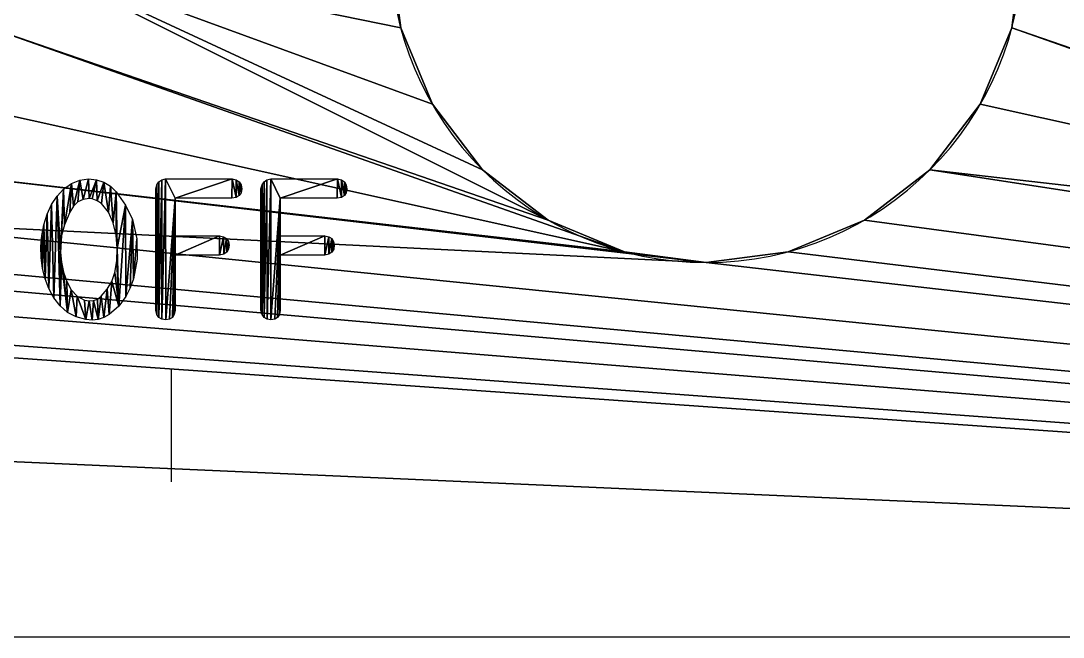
# Model space of a CAD drawing. Extents: x 61 to 207, y 170 to 265.
# Drawn here: x 114.45 to 135.87, y 169.72 to 182.38 of the extents above; entities that cross this region are included whole.
import ezdxf

# ---------------------------------------------------------------- set-up
doc = ezdxf.new("R2010")
doc.units = 0
doc.layers.get('0').update_dxf_attribs({"color": 13, "linetype": 'CONTINUOUS'})

# ---------------------------------------------------------------- blocks, each defined once
blk = doc.blocks.new('OFF')
for p, q in [((0.468, 2.711, 0.015), (0.628, 2.824, 0.015)), ((0.628, 2.824, 0.015), (0.799, 2.896, 0.015)), ((0.799, 2.896, 0.015), (0.977, 2.92, 0.015)), ((0.977, 2.92, 0.015), (1.143, 2.903, 0.015)), ((1.143, 2.903, 0.015), (1.293, 2.854, 0.015)), ((1.293, 2.854, 0.015), (1.428, 2.772, 0.015)), ((2.359, 2.719, 0.015), (2.381, 2.802, 0.015)), ((2.381, 2.802, 0.015), (2.422, 2.863, 0.015)), ((2.422, 2.863, 0.015), (2.482, 2.902, 0.015)), ((2.482, 2.902, 0.015), (2.56, 2.92, 0.015)), ((2.56, 2.92, 0.015), (3.929, 2.92, 0.015)), ((3.929, 2.92, 0.015), (4.015, 2.902, 0.015)), ((4.015, 2.902, 0.015), (4.077, 2.862, 0.015)), ((4.077, 2.862, 0.015), (4.114, 2.801, 0.015)), ((4.114, 2.801, 0.015), (4.126, 2.72, 0.015)), ((4.522, 2.719, 0.015), (4.544, 2.802, 0.015)), ((4.544, 2.802, 0.015), (4.585, 2.863, 0.015)), ((4.585, 2.863, 0.015), (4.644, 2.902, 0.015)), ((4.644, 2.902, 0.015), (4.723, 2.92, 0.015)), ((4.723, 2.92, 0.015), (6.092, 2.92, 0.015)), ((6.092, 2.92, 0.015), (6.178, 2.902, 0.015)), ((6.178, 2.902, 0.015), (6.239, 2.862, 0.015)), ((6.239, 2.862, 0.015), (6.276, 2.801, 0.015)), ((6.276, 2.801, 0.015), (6.289, 2.72, 0.015)), ((0.332, 2.568, 0.015), (0.468, 2.711, 0.015)), ((1.428, 2.772, 0.015), (1.546, 2.657, 0.015)), ((1.546, 2.657, 0.015), (1.74, 2.384, 0.015)), ((2.359, 0.224, 0.015), (2.359, 2.719, 0.015)), ((4.076, 2.578, 0.015), (4.014, 2.54, 0.015)), ((4.113, 2.638, 0.015), (4.076, 2.578, 0.015)), ((4.126, 2.72, 0.015), (4.113, 2.638, 0.015)), ((4.522, 0.224, 0.015), (4.522, 2.719, 0.015)), ((6.239, 2.578, 0.015), (6.176, 2.54, 0.015)), ((6.276, 2.638, 0.015), (6.239, 2.578, 0.015)), ((6.289, 2.72, 0.015), (6.276, 2.638, 0.015)), ((0.129, 2.194, 0.015), (0.219, 2.396, 0.015)), ((0.219, 2.396, 0.015), (0.332, 2.568, 0.015)), ((0.67, 2.361, 0.015), (0.595, 2.238, 0.015)), ((0.76, 2.448, 0.015), (0.67, 2.361, 0.015)), ((0.866, 2.501, 0.015), (0.76, 2.448, 0.015)), ((0.989, 2.518, 0.015), (0.866, 2.501, 0.015)), ((1.054, 2.51, 0.015), (0.989, 2.518, 0.015)), ((1.156, 2.471, 0.015), (1.054, 2.51, 0.015)), ((1.245, 2.413, 0.015), (1.156, 2.471, 0.015)), ((1.388, 2.24, 0.015), (1.245, 2.413, 0.015)), ((1.74, 2.384, 0.015), (1.881, 2.087, 0.015)), ((3.926, 2.522, 0.015), (2.757, 2.522, 0.015)), ((2.757, 2.522, 0.015), (2.757, 1.749, 0.015)), ((4.014, 2.54, 0.015), (3.926, 2.522, 0.015)), ((6.089, 2.522, 0.015), (4.919, 2.522, 0.015)), ((4.919, 2.522, 0.015), (4.919, 1.749, 0.015)), ((6.176, 2.54, 0.015), (6.089, 2.522, 0.015)), ((0.063, 1.976, 0.015), (0.129, 2.194, 0.015)), ((0.595, 2.238, 0.015), (0.486, 1.979, 0.015)), ((1.486, 2.016, 0.015), (1.388, 2.24, 0.015)), ((0.021, 1.756, 0.015), (0.063, 1.976, 0.015)), ((0.486, 1.979, 0.015), (0.426, 1.76, 0.015)), ((1.545, 1.765, 0.015), (1.486, 2.016, 0.015)), ((1.881, 2.087, 0.015), (1.971, 1.688, 0.015)), ((0.002, 1.532, 0.015), (0.021, 1.756, 0.015)), ((0.426, 1.76, 0.015), (0.406, 1.411, 0.015)), ((1.569, 1.501, 0.015), (1.545, 1.765, 0.015)), ((2.757, 1.749, 0.015), (3.669, 1.749, 0.015)), ((3.669, 1.749, 0.015), (3.755, 1.731, 0.015)), ((3.755, 1.731, 0.015), (3.816, 1.694, 0.015)), ((4.919, 1.749, 0.015), (5.832, 1.749, 0.015)), ((5.832, 1.749, 0.015), (5.917, 1.731, 0.015)), ((5.917, 1.731, 0.015), (5.979, 1.694, 0.015)), ((0.006, 1.305, 0.015), (0.002, 1.532, 0.015)), ((1.558, 1.237, 0.015), (1.569, 1.501, 0.015)), ((1.971, 1.688, 0.015), (1.979, 1.273, 0.015)), ((3.816, 1.694, 0.015), (3.854, 1.636, 0.015)), ((3.854, 1.636, 0.015), (3.867, 1.558, 0.015)), ((3.867, 1.558, 0.015), (3.856, 1.479, 0.015)), ((5.979, 1.694, 0.015), (6.016, 1.636, 0.015)), ((6.016, 1.636, 0.015), (6.03, 1.558, 0.015)), ((6.03, 1.558, 0.015), (6.018, 1.479, 0.015)), ((0.035, 1.082, 0.015), (0.006, 1.305, 0.015)), ((0.406, 1.411, 0.015), (0.424, 1.207, 0.015)), ((3.669, 1.351, 0.015), (2.757, 1.351, 0.015)), ((2.757, 1.351, 0.015), (2.757, 0.224, 0.015)), ((3.757, 1.375, 0.015), (3.669, 1.351, 0.015)), ((3.819, 1.418, 0.015), (3.757, 1.375, 0.015)), ((3.856, 1.479, 0.015), (3.819, 1.418, 0.015)), ((5.832, 1.351, 0.015), (4.919, 1.351, 0.015)), ((4.919, 1.351, 0.015), (4.919, 0.224, 0.015)), ((5.919, 1.375, 0.015), (5.832, 1.351, 0.015)), ((5.982, 1.418, 0.015), (5.919, 1.375, 0.015)), ((6.018, 1.479, 0.015), (5.982, 1.418, 0.015)), ((0.088, 0.87, 0.015), (0.035, 1.082, 0.015)), ((0.424, 1.207, 0.015), (0.465, 1.005, 0.015)), ((1.519, 0.998, 0.015), (1.558, 1.237, 0.015)), ((1.979, 1.273, 0.015), (1.906, 0.87, 0.015)), ((0.166, 0.668, 0.015), (0.088, 0.87, 0.015)), ((0.465, 1.005, 0.015), (0.531, 0.815, 0.015)), ((1.455, 0.81, 0.015), (1.519, 0.998, 0.015)), ((1.906, 0.87, 0.015), (1.837, 0.683, 0.015)), ((0.267, 0.477, 0.015), (0.166, 0.668, 0.015)), ((0.531, 0.815, 0.015), (0.622, 0.645, 0.015)), ((0.622, 0.645, 0.015), (0.743, 0.511, 0.015)), ((1.238, 0.51, 0.015), (1.364, 0.656, 0.015)), ((1.364, 0.656, 0.015), (1.455, 0.81, 0.015)), ((1.837, 0.683, 0.015), (1.748, 0.504, 0.015)), ((0.394, 0.31, 0.015), (0.267, 0.477, 0.015)), ((0.743, 0.511, 0.015), (0.897, 0.432, 0.015)), ((0.897, 0.432, 0.015), (0.992, 0.413, 0.015)), ((1.081, 0.42, 0.015), (1.163, 0.453, 0.015)), ((1.163, 0.453, 0.015), (1.238, 0.51, 0.015)), ((1.748, 0.504, 0.015), (1.599, 0.304, 0.015)), ((0.545, 0.179, 0.015), (0.394, 0.31, 0.015)), ((0.992, 0.413, 0.015), (1.081, 0.42, 0.015)), ((1.599, 0.304, 0.015), (1.405, 0.136, 0.015)), ((2.383, 0.136, 0.015), (2.359, 0.224, 0.015)), ((2.757, 0.224, 0.015), (2.739, 0.138, 0.015)), ((4.545, 0.136, 0.015), (4.522, 0.224, 0.015)), ((4.919, 0.224, 0.015), (4.902, 0.138, 0.015)), ((0.722, 0.086, 0.015), (0.545, 0.179, 0.015)), ((0.924, 0.03, 0.015), (0.722, 0.086, 0.015)), ((1.052, 0.02, 0.015), (0.924, 0.03, 0.015)), ((1.175, 0.034, 0.015), (1.052, 0.02, 0.015)), ((1.293, 0.073, 0.015), (1.175, 0.034, 0.015)), ((1.405, 0.136, 0.015), (1.293, 0.073, 0.015)), ((2.425, 0.074, 0.015), (2.383, 0.136, 0.015)), ((2.486, 0.037, 0.015), (2.425, 0.074, 0.015)), ((2.565, 0.026, 0.015), (2.486, 0.037, 0.015)), ((2.644, 0.039, 0.015), (2.565, 0.026, 0.015)), ((2.702, 0.077, 0.015), (2.644, 0.039, 0.015)), ((2.739, 0.138, 0.015), (2.702, 0.077, 0.015)), ((4.588, 0.074, 0.015), (4.545, 0.136, 0.015)), ((4.648, 0.037, 0.015), (4.588, 0.074, 0.015)), ((4.728, 0.026, 0.015), (4.648, 0.037, 0.015)), ((4.806, 0.039, 0.015), (4.728, 0.026, 0.015)), ((4.864, 0.077, 0.015), (4.806, 0.039, 0.015)), ((4.902, 0.138, 0.015), (4.864, 0.077, 0.015))]:
    blk.add_line(p, q)
mesh = blk.add_polyface()
corners = [(0.021, 1.756, 0.015), (0.006, 1.305, 0.015), (0.002, 1.532, 0.015), (0.035, 1.082, 0.015), (0.063, 1.976, 0.015), (0.088, 0.87, 0.015), (0.129, 2.194, 0.015), (0.166, 0.668, 0.015), (0.219, 2.396, 0.015), (0.267, 0.477, 0.015), (0.332, 2.568, 0.015), (0.394, 0.31, 0.015), (0.406, 1.411, 0.015), (0.468, 2.711, 0.015), (0.426, 1.76, 0.015), (0.486, 1.979, 0.015), (0.628, 2.824, 0.015), (0.595, 2.238, 0.015), (0.67, 2.361, 0.015), (0.799, 2.896, 0.015), (0.76, 2.448, 0.015), (0.866, 2.501, 0.015), (0.977, 2.92, 0.015), (0.989, 2.518, 0.015), (1.143, 2.903, 0.015), (1.054, 2.51, 0.015), (1.156, 2.471, 0.015), (1.293, 2.854, 0.015), (1.245, 2.413, 0.015), (1.388, 2.24, 0.015), (1.428, 2.772, 0.015), (1.486, 2.016, 0.015), (1.546, 2.657, 0.015), (1.545, 1.765, 0.015), (1.569, 1.501, 0.015), (1.74, 2.384, 0.015), (1.599, 0.304, 0.015), (1.748, 0.504, 0.015), (1.881, 2.087, 0.015), (1.837, 0.683, 0.015), (1.906, 0.87, 0.015), (1.971, 1.688, 0.015), (1.979, 1.273, 0.015), (0.424, 1.207, 0.015), (0.545, 0.179, 0.015), (0.465, 1.005, 0.015), (0.531, 0.815, 0.015), (0.622, 0.645, 0.015), (0.722, 0.086, 0.015), (0.743, 0.511, 0.015), (0.924, 0.03, 0.015), (0.897, 0.432, 0.015), (0.992, 0.413, 0.015), (1.052, 0.02, 0.015), (1.081, 0.42, 0.015), (1.175, 0.034, 0.015), (1.163, 0.453, 0.015), (1.238, 0.51, 0.015), (1.293, 0.073, 0.015), (1.364, 0.656, 0.015), (1.405, 0.136, 0.015), (1.455, 0.81, 0.015), (1.519, 0.998, 0.015), (1.558, 1.237, 0.015)]
mesh.append_faces([[corners[k] for k in face] for face in [(0, 1, 2), (40, 41, 42)]], dxfattribs={"vtx0": -1})
mesh.append_faces([[corners[k] for k in face] for face in [(1, 0, 3), (3, 4, 5), (5, 6, 7), (7, 8, 9), (9, 10, 11), (12, 13, 14), (14, 13, 15), (15, 16, 17), (17, 16, 18), (18, 19, 20), (20, 19, 21), (21, 22, 23), (23, 24, 25), (25, 24, 26), (26, 27, 28), (28, 27, 29), (29, 30, 31), (31, 32, 33), (33, 32, 34), (36, 35, 37), (37, 38, 39), (39, 38, 40), (11, 43, 44), (43, 11, 12), (44, 47, 48), (48, 49, 50), (50, 52, 53), (53, 54, 55), (55, 57, 58), (58, 59, 60), (60, 61, 36)]], dxfattribs={"vtx0": -1, "vtx1": -1})
mesh.append_faces([[corners[k] for k in face] for face in [(11, 10, 12), (34, 35, 36)]], dxfattribs={"vtx0": -1, "vtx1": -1, "vtx2": -1})
mesh.append_faces([[corners[k] for k in face] for face in [(3, 0, 4), (5, 4, 6), (7, 6, 8), (9, 8, 10), (12, 10, 13), (15, 13, 16), (18, 16, 19), (21, 19, 22), (23, 22, 24), (26, 24, 27), (29, 27, 30), (31, 30, 32), (34, 32, 35), (37, 35, 38), (40, 38, 41), (44, 43, 45), (44, 45, 46), (44, 46, 47), (48, 47, 49), (50, 49, 51), (50, 51, 52), (53, 52, 54), (55, 54, 56), (55, 56, 57), (58, 57, 59), (60, 59, 61), (36, 61, 62), (36, 62, 63), (36, 63, 34)]], dxfattribs={"vtx0": -1, "vtx2": -1})
mesh = blk.add_polyface()
corners = [(2.381, 2.802, 0.015), (2.359, 0.224, 0.015), (2.359, 2.719, 0.015), (2.383, 0.136, 0.015), (2.422, 2.863, 0.015), (2.425, 0.074, 0.015), (2.482, 2.902, 0.015), (2.486, 0.037, 0.015), (2.56, 2.92, 0.015), (2.565, 0.026, 0.015), (2.757, 2.522, 0.015), (3.929, 2.92, 0.015), (2.644, 0.039, 0.015), (2.702, 0.077, 0.015), (2.739, 0.138, 0.015), (3.926, 2.522, 0.015), (4.014, 2.54, 0.015), (4.015, 2.902, 0.015), (4.076, 2.578, 0.015), (4.077, 2.862, 0.015), (4.113, 2.638, 0.015), (4.114, 2.801, 0.015), (4.126, 2.72, 0.015), (3.669, 1.749, 0.015), (2.757, 1.351, 0.015), (2.757, 1.749, 0.015), (3.669, 1.351, 0.015), (3.755, 1.731, 0.015), (3.757, 1.375, 0.015), (3.816, 1.694, 0.015), (3.819, 1.418, 0.015), (3.854, 1.636, 0.015), (3.856, 1.479, 0.015), (3.867, 1.558, 0.015), (2.757, 0.224, 0.015)]
mesh.append_faces([[corners[k] for k in face] for face in [(0, 1, 2), (20, 21, 22), (32, 31, 33)]], dxfattribs={"vtx0": -1})
mesh.append_faces([[corners[k] for k in face] for face in [(1, 0, 3), (3, 4, 5), (5, 6, 7), (7, 8, 9), (9, 10, 12), (12, 10, 13), (13, 10, 14), (10, 11, 15), (15, 11, 16), (16, 17, 18), (18, 19, 20), (23, 24, 25), (24, 23, 26), (26, 27, 28), (28, 29, 30), (30, 31, 32), (34, 25, 24)]], dxfattribs={"vtx0": -1, "vtx1": -1})
mesh.append_faces([[corners[k] for k in face] for face in [(9, 8, 10)]], dxfattribs={"vtx0": -1, "vtx1": -1, "vtx2": -1})
mesh.append_faces([[corners[k] for k in face] for face in [(3, 0, 4), (5, 4, 6), (7, 6, 8), (10, 8, 11), (16, 11, 17), (18, 17, 19), (20, 19, 21), (26, 23, 27), (28, 27, 29), (30, 29, 31), (10, 34, 14), (34, 10, 25)]], dxfattribs={"vtx0": -1, "vtx2": -1})
mesh = blk.add_polyface()
corners = [(4.544, 2.802, 0.015), (4.522, 0.224, 0.015), (4.522, 2.719, 0.015), (4.545, 0.136, 0.015), (4.585, 2.863, 0.015), (4.588, 0.074, 0.015), (4.644, 2.902, 0.015), (4.648, 0.037, 0.015), (4.723, 2.92, 0.015), (4.728, 0.026, 0.015), (4.919, 2.522, 0.015), (6.092, 2.92, 0.015), (4.806, 0.039, 0.015), (4.864, 0.077, 0.015), (4.902, 0.138, 0.015), (6.089, 2.522, 0.015), (6.176, 2.54, 0.015), (6.178, 2.902, 0.015), (6.239, 2.578, 0.015), (6.239, 2.862, 0.015), (6.276, 2.638, 0.015), (6.276, 2.801, 0.015), (6.289, 2.72, 0.015), (5.832, 1.749, 0.015), (4.919, 1.351, 0.015), (4.919, 1.749, 0.015), (5.832, 1.351, 0.015), (5.917, 1.731, 0.015), (5.919, 1.375, 0.015), (5.979, 1.694, 0.015), (5.982, 1.418, 0.015), (6.016, 1.636, 0.015), (6.018, 1.479, 0.015), (6.03, 1.558, 0.015), (4.919, 0.224, 0.015)]
mesh.append_faces([[corners[k] for k in face] for face in [(0, 1, 2), (20, 21, 22), (32, 31, 33)]], dxfattribs={"vtx0": -1})
mesh.append_faces([[corners[k] for k in face] for face in [(1, 0, 3), (3, 4, 5), (5, 6, 7), (7, 8, 9), (9, 10, 12), (12, 10, 13), (13, 10, 14), (10, 11, 15), (15, 11, 16), (16, 17, 18), (18, 19, 20), (23, 24, 25), (24, 23, 26), (26, 27, 28), (28, 29, 30), (30, 31, 32), (34, 25, 24)]], dxfattribs={"vtx0": -1, "vtx1": -1})
mesh.append_faces([[corners[k] for k in face] for face in [(9, 8, 10)]], dxfattribs={"vtx0": -1, "vtx1": -1, "vtx2": -1})
mesh.append_faces([[corners[k] for k in face] for face in [(3, 0, 4), (5, 4, 6), (7, 6, 8), (10, 8, 11), (16, 11, 17), (18, 17, 19), (20, 19, 21), (26, 23, 27), (28, 27, 29), (30, 29, 31), (10, 34, 14), (34, 10, 25)]], dxfattribs={"vtx0": -1, "vtx2": -1})
blk = doc.blocks.new('GROUP_2')
for p, q in [((61.721, 12.514, 2), (61.721, 12.514)), ((74.279, 12.514, 2), (74.279, 12.514)), ((62.371, 10.946, 2), (62.371, 10.946)), ((73.629, 10.946, 2), (73.629, 10.946)), ((63.404, 9.6, 2), (63.404, 9.6)), ((72.596, 9.6, 2), (72.596, 9.6)), ((64.75, 8.567, 2), (64.75, 8.567)), ((71.25, 8.567, 2), (71.25, 8.567)), ((66.318, 7.918, 2), (66.318, 7.918)), ((69.682, 7.918, 2), (69.682, 7.918)), ((68, 7.696, 2), (68, 7.696)), ((57, 5.494, 2), (57, 3.194, 2)), ((135, 0.006), (11, 0)), ((135, 0.006, 2), (11, 0, 2))]:
    blk.add_line(p, q)
at = {"extrusion": (0, 0, -1)}
for centre in [(-68, 14.196, -2), (-68, 14.196)]:
    blk.add_circle(centre, 6.5, dxfattribs=at)
at = {"color": 7}
blk.add_blockref('OFF', (54.326, 6.493, 2), dxfattribs=at)
mesh = blk.add_polyface()
corners = [(19, 56.813), (22.017, 50.296), (19.5, 14.196), (96, 56.813), (19.721, 15.879), (20.371, 17.446), (21.404, 18.793), (30.017, 50.296), (43.017, 50.296), (30.017, 41.296), (30.596, 18.793), (31.629, 17.446), (32.279, 15.879), (40.721, 15.879), (41.371, 17.446), (42.404, 18.793), (11, 95.013), (19, 82.813), (5.5, 84.006), (0, 10.999), (0, 83.999), (5.5, 10.999), (6.924, 84.194), (6.924, 10.812), (8.25, 10.263), (8.25, 84.743), (9.389, 9.389), (9.389, 85.617), (10.263, 8.25), (10.263, 86.756), (10.813, 6.923), (10.813, 88.083), (11, 5.5), (11, 89.506), (11, 0), (43.017, 42.296), (22.017, 41.296), (22.75, 19.826)]
mesh.append_faces([[corners[k] for k in face] for face in [(18, 19, 20)]], dxfattribs={"vtx0": -1})
mesh.append_faces([[corners[k] for k in face] for face in [(4, 1, 5), (5, 1, 6), (7, 8, 9), (10, 8, 11), (11, 8, 12), (13, 8, 14), (14, 8, 15), (19, 18, 21), (21, 22, 23), (23, 22, 24), (24, 25, 26), (26, 27, 28), (28, 29, 30), (30, 31, 32), (32, 16, 34), (35, 15, 8), (36, 6, 1)]], dxfattribs={"vtx0": -1, "vtx1": -1})
mesh.append_faces([[corners[k] for k in face] for face in [(0, 1, 2), (9, 8, 10), (34, 16, 2), (2, 16, 0)]], dxfattribs={"vtx0": -1, "vtx1": -1, "vtx2": -1})
mesh.append_faces([[corners[k] for k in face] for face in [(1, 0, 3), (16, 17, 0), (21, 18, 22), (24, 22, 25), (26, 25, 27), (28, 27, 29), (30, 29, 31), (32, 31, 33), (32, 33, 16), (37, 36, 9)]], dxfattribs={"vtx0": -1, "vtx2": -1})
at = {"color": 250}
mesh = blk.add_polyface(dxfattribs=at)
corners = [(22.017, 41.296, 2), (22.75, 19.826, 2), (30.017, 41.296, 2), (30.596, 18.793, 2), (30.017, 50.296, 2), (43.017, 42.296, 2), (43.75, 19.826, 2), (51.017, 42.296, 2), (19, 56.813, 2), (22.017, 50.296, 2), (96, 56.813, 2), (19.5, 14.196, 2), (19.721, 15.879, 2), (20.371, 17.446, 2), (21.404, 18.793, 2), (43.017, 50.296, 2), (31.629, 17.446, 2), (32.279, 15.879, 2), (40.721, 15.879, 2), (41.371, 17.446, 2), (42.404, 18.793, 2), (11, 5.5, 2), (11, 89.506, 2), (11, 95.013, 2), (19, 82.813, 2), (0, 10.999, 2), (5.5, 84.006, 2), (0, 83.999, 2), (5.5, 10.999, 2), (6.924, 84.194, 2), (6.924, 10.812, 2), (8.25, 10.263, 2), (8.25, 84.743, 2), (9.389, 9.389, 2), (9.389, 85.617, 2), (10.263, 8.25, 2), (10.263, 86.756, 2), (10.813, 6.923, 2), (10.813, 88.083, 2)]
mesh.append_faces([[corners[k] for k in face] for face in [(25, 26, 27)]], dxfattribs={"vtx0": -1, "color": 250})
mesh.append_faces([[corners[k] for k in face] for face in [(0, 1, 2), (2, 3, 4), (5, 6, 7), (8, 9, 10), (9, 14, 0), (15, 20, 5), (22, 11, 23), (24, 23, 8), (26, 28, 29), (29, 31, 32), (32, 33, 34), (34, 35, 36), (36, 37, 38), (38, 21, 22)]], dxfattribs={"vtx0": -1, "vtx1": -1, "color": 250})
mesh.append_faces([[corners[k] for k in face] for face in [(9, 8, 11), (15, 4, 3), (21, 11, 22), (23, 11, 8)]], dxfattribs={"vtx0": -1, "vtx1": -1, "vtx2": -1, "color": 250})
mesh.append_faces([[corners[k] for k in face] for face in [(9, 12, 13), (9, 13, 14), (15, 3, 16), (15, 16, 17), (15, 18, 19), (15, 19, 20), (26, 25, 28), (29, 28, 30), (29, 30, 31), (32, 31, 33), (34, 33, 35), (36, 35, 37), (38, 37, 21)]], dxfattribs={"vtx0": -1, "vtx2": -1, "color": 250})
mesh = blk.add_polyface()
corners = [(93.596, 18.793), (96, 56.813), (94.629, 17.446), (95.279, 15.879), (95.5, 14.196), (135, 0.006), (68, 7.696), (69.682, 7.918), (71.25, 8.567), (72.596, 9.6), (87.318, 7.918), (89, 7.696), (90.682, 7.918), (92.25, 8.567), (93.596, 9.6), (94.629, 10.946), (95.279, 12.514), (112.428, 10.732), (111.599, 11.368), (110.964, 12.196), (110.564, 13.161), (102.681, 40.446), (103.33, 38.878), (104.363, 37.532), (105.71, 36.499), (107.277, 35.85), (110.428, 14.196), (108.96, 35.628), (110.642, 35.85), (110.564, 15.232), (110.964, 16.196), (112.21, 36.499), (111.599, 17.025), (89, 20.696), (93.017, 42.296), (90.682, 20.475), (92.25, 19.826)]
mesh.append_faces([[corners[k] for k in face] for face in [(0, 1, 2), (2, 1, 3), (3, 1, 4), (17, 4, 18), (18, 4, 19), (19, 4, 20), (20, 25, 26), (28, 26, 27), (26, 28, 29), (29, 28, 30), (30, 31, 32), (33, 34, 35), (35, 34, 36), (36, 34, 0)]], dxfattribs={"vtx0": -1, "vtx1": -1})
mesh.append_faces([[corners[k] for k in face] for face in [(5, 9, 10), (20, 4, 1)]], dxfattribs={"vtx0": -1, "vtx1": -1, "vtx2": -1})
mesh.append_faces([[corners[k] for k in face] for face in [(5, 6, 7), (5, 7, 8), (5, 8, 9), (5, 10, 11), (5, 11, 12), (5, 12, 13), (5, 13, 14), (5, 14, 15), (5, 15, 16), (5, 16, 4), (20, 21, 22), (20, 22, 23), (20, 23, 24), (20, 24, 25), (26, 25, 27), (30, 28, 31)]], dxfattribs={"vtx0": -1, "vtx2": -1})
mesh = blk.add_polyface(dxfattribs=at)
corners = [(93.017, 42.296, 2), (89, 20.696, 2), (90.682, 20.475, 2), (92.25, 19.826, 2), (93.596, 18.793, 2), (96, 56.813, 2), (94.629, 17.446, 2), (95.279, 15.879, 2), (95.5, 14.196, 2), (69.682, 7.918, 2), (135, 0.006, 2), (71.25, 8.567, 2), (72.596, 9.6, 2), (87.318, 7.918, 2), (89, 7.696, 2), (90.682, 7.918, 2), (92.25, 8.567, 2), (93.596, 9.6, 2), (94.629, 10.946, 2), (95.279, 12.514, 2), (112.428, 10.732, 2), (111.599, 11.368, 2), (110.964, 12.196, 2), (110.564, 13.161, 2), (102.681, 40.446, 2), (103.33, 38.878, 2), (104.363, 37.532, 2), (105.71, 36.499, 2), (107.277, 35.85, 2), (110.428, 14.196, 2), (108.96, 35.628, 2), (110.642, 35.85, 2), (110.564, 15.232, 2), (110.964, 16.196, 2), (112.21, 36.499, 2), (111.599, 17.025, 2), (112.428, 17.661, 2)]
mesh.append_faces([[corners[k] for k in face] for face in [(9, 10, 11), (11, 10, 12), (13, 10, 14), (14, 10, 15), (15, 10, 16), (16, 10, 17), (17, 10, 18), (18, 10, 19), (19, 10, 8), (24, 23, 25), (25, 23, 26), (26, 23, 27), (27, 23, 28), (28, 29, 30), (31, 33, 34)]], dxfattribs={"vtx0": -1, "vtx1": -1, "color": 250})
mesh.append_faces([[corners[k] for k in face] for face in [(12, 10, 13), (8, 23, 5)]], dxfattribs={"vtx0": -1, "vtx1": -1, "vtx2": -1, "color": 250})
mesh.append_faces([[corners[k] for k in face] for face in [(0, 1, 2), (0, 2, 3), (0, 3, 4), (5, 4, 6), (5, 6, 7), (5, 7, 8), (8, 20, 21), (8, 21, 22), (8, 22, 23), (28, 23, 29), (29, 31, 30), (31, 29, 32), (31, 32, 33), (34, 33, 35), (34, 35, 36)]], dxfattribs={"vtx0": -1, "vtx2": -1, "color": 250})
mesh = blk.add_polyface()
corners = [(19.5, 14.196), (22.017, 50.296), (19.721, 15.879), (32.279, 15.879), (43.017, 50.296), (32.5, 14.196), (40.5, 14.196), (40.721, 15.879), (53.279, 15.879), (64.017, 50.296), (53.5, 14.196), (61.5, 14.196), (61.721, 15.879), (74.279, 15.879), (85, 50.296), (74.5, 14.196), (82.5, 14.196), (82.721, 15.879), (11, 0), (19.721, 12.514), (20.371, 10.946), (21.404, 9.6), (22.75, 8.567), (24.318, 7.918), (26, 7.696), (135, 0.006), (27.682, 7.918), (29.25, 8.567), (47, 7.696), (30.596, 9.6), (45.318, 7.918), (31.629, 10.946), (32.279, 12.514), (43.75, 8.567), (42.404, 9.6), (41.371, 10.946), (40.721, 12.514), (48.682, 7.918), (50.25, 8.567), (68, 7.696), (51.596, 9.6), (66.318, 7.918), (52.629, 10.946), (53.279, 12.514), (64.75, 8.567), (63.404, 9.6), (62.371, 10.946), (61.721, 12.514), (87.318, 7.918), (72.596, 9.6), (73.629, 10.946), (74.279, 12.514), (85.75, 8.567), (84.404, 9.6), (83.371, 10.946), (82.721, 12.514), (84.404, 18.793), (85, 42.296), (85.75, 19.826), (93.017, 42.296), (87.318, 20.475), (63.404, 18.793), (64.017, 42.296), (64.75, 19.826), (72.017, 42.296), (66.318, 20.475), (71.25, 19.826), (72.596, 18.793), (42.404, 18.793), (43.017, 42.296), (43.75, 19.826), (50.25, 19.826), (51.017, 42.296), (51.596, 18.793), (21.404, 18.793), (22.017, 41.296), (22.75, 19.826), (30.017, 41.296), (24.318, 20.475), (26, 20.696), (27.682, 20.475), (29.25, 19.826), (30.596, 18.793)]
mesh.append_faces([[corners[k] for k in face] for face in [(0, 1, 2), (3, 4, 5), (6, 4, 7), (8, 9, 10), (11, 9, 12), (13, 14, 15), (16, 14, 17), (18, 24, 25), (28, 29, 30), (30, 32, 33), (33, 5, 34), (34, 5, 35), (35, 5, 36), (36, 5, 6), (39, 40, 41), (41, 43, 44), (44, 10, 45), (45, 10, 46), (46, 10, 47), (47, 10, 11), (48, 51, 52), (52, 15, 53), (53, 15, 54), (54, 15, 55), (55, 15, 16), (56, 57, 58), (58, 59, 60), (61, 62, 63), (63, 64, 65), (66, 64, 67), (68, 69, 70), (71, 72, 73), (74, 75, 76), (76, 77, 78), (78, 77, 79), (79, 77, 80), (80, 77, 81), (81, 77, 82)]], dxfattribs={"vtx0": -1, "vtx1": -1})
mesh.append_faces([[corners[k] for k in face] for face in [(5, 4, 6), (10, 9, 11), (15, 14, 16), (25, 27, 28), (25, 38, 39)]], dxfattribs={"vtx0": -1, "vtx1": -1, "vtx2": -1})
mesh.append_faces([[corners[k] for k in face] for face in [(18, 0, 19), (18, 19, 20), (18, 20, 21), (18, 21, 22), (18, 22, 23), (18, 23, 24), (25, 24, 26), (25, 26, 27), (28, 27, 29), (30, 29, 31), (30, 31, 32), (33, 32, 5), (25, 28, 37), (25, 37, 38), (39, 38, 40), (41, 40, 42), (41, 42, 43), (44, 43, 10), (48, 49, 50), (48, 50, 51), (52, 51, 15)]], dxfattribs={"vtx0": -1, "vtx2": -1})
mesh = blk.add_polyface(dxfattribs=at)
corners = [(22.75, 19.826, 2), (22.017, 41.296, 2), (21.404, 18.793, 2), (30.017, 41.296, 2), (24.318, 20.475, 2), (26, 20.696, 2), (27.682, 20.475, 2), (29.25, 19.826, 2), (30.596, 18.793, 2), (43.75, 19.826, 2), (43.017, 42.296, 2), (42.404, 18.793, 2), (51.017, 42.296, 2), (45.318, 20.475, 2), (50.25, 19.826, 2), (51.596, 18.793, 2), (22.017, 50.296, 2), (19.5, 14.196, 2), (19.721, 15.879, 2), (43.017, 50.296, 2), (32.279, 15.879, 2), (32.5, 14.196, 2), (40.5, 14.196, 2), (40.721, 15.879, 2), (135, 0.006, 2), (11, 5.5, 2), (11, 0, 2), (26, 7.696, 2), (24.318, 7.918, 2), (22.75, 8.567, 2), (21.404, 9.6, 2), (20.371, 10.946, 2), (19.721, 12.514, 2), (29.25, 8.567, 2), (47, 7.696, 2), (30.596, 9.6, 2), (45.318, 7.918, 2), (31.629, 10.946, 2), (32.279, 12.514, 2), (43.75, 8.567, 2), (42.404, 9.6, 2), (41.371, 10.946, 2), (40.721, 12.514, 2), (50.25, 8.567, 2), (68, 7.696, 2), (51.596, 9.6, 2), (66.318, 7.918, 2), (52.629, 10.946, 2)]
mesh.append_faces([[corners[k] for k in face] for face in [(24, 25, 26)]], dxfattribs={"vtx0": -1, "color": 250})
mesh.append_faces([[corners[k] for k in face] for face in [(0, 1, 2), (9, 10, 11), (33, 34, 35), (35, 36, 37), (37, 36, 38), (38, 39, 21), (43, 44, 45), (45, 46, 47)]], dxfattribs={"vtx0": -1, "vtx1": -1, "color": 250})
mesh.append_faces([[corners[k] for k in face] for face in [(19, 21, 22)]], dxfattribs={"vtx0": -1, "vtx1": -1, "vtx2": -1, "color": 250})
mesh.append_faces([[corners[k] for k in face] for face in [(3, 0, 4), (3, 4, 5), (3, 5, 6), (3, 6, 7), (3, 7, 8), (12, 9, 13), (12, 14, 15), (16, 17, 18), (19, 20, 21), (19, 22, 23), (25, 27, 28), (25, 28, 29), (25, 29, 30), (25, 30, 31), (25, 31, 32), (25, 32, 17), (35, 34, 36), (38, 36, 39), (21, 39, 40), (21, 40, 41), (21, 41, 42), (21, 42, 22)]], dxfattribs={"vtx0": -1, "vtx2": -1, "color": 250})
mesh = blk.add_polyface(dxfattribs=at)
corners = [(64.75, 19.826, 2), (64.017, 42.296, 2), (63.404, 18.793, 2), (72.017, 42.296, 2), (71.25, 19.826, 2), (72.596, 18.793, 2), (85.75, 19.826, 2), (85, 42.296, 2), (84.404, 18.793, 2), (64.017, 50.296, 2), (53.279, 15.879, 2), (53.5, 14.196, 2), (61.5, 14.196, 2), (61.721, 15.879, 2), (85, 50.296, 2), (74.279, 15.879, 2), (74.5, 14.196, 2), (82.5, 14.196, 2), (82.721, 15.879, 2), (11, 5.5, 2), (135, 0.006, 2), (26, 7.696, 2), (27.682, 7.918, 2), (29.25, 8.567, 2), (47, 7.696, 2), (48.682, 7.918, 2), (50.25, 8.567, 2), (68, 7.696, 2), (51.596, 9.6, 2), (66.318, 7.918, 2), (52.629, 10.946, 2), (53.279, 12.514, 2), (64.75, 8.567, 2), (63.404, 9.6, 2), (62.371, 10.946, 2), (61.721, 12.514, 2), (69.682, 7.918, 2), (72.596, 9.6, 2), (87.318, 7.918, 2), (73.629, 10.946, 2), (74.279, 12.514, 2), (85.75, 8.567, 2), (84.404, 9.6, 2), (83.371, 10.946, 2), (82.721, 12.514, 2)]
mesh.append_faces([[corners[k] for k in face] for face in [(0, 1, 2), (6, 7, 8), (21, 20, 22), (22, 20, 23), (24, 20, 25), (25, 20, 26), (30, 29, 31), (31, 32, 11), (27, 20, 36), (37, 38, 39), (39, 38, 40), (40, 41, 16)]], dxfattribs={"vtx0": -1, "vtx1": -1, "color": 250})
mesh.append_faces([[corners[k] for k in face] for face in [(9, 11, 12), (14, 16, 17), (19, 20, 21), (23, 20, 24), (26, 20, 27)]], dxfattribs={"vtx0": -1, "vtx1": -1, "vtx2": -1, "color": 250})
mesh.append_faces([[corners[k] for k in face] for face in [(3, 4, 5), (9, 10, 11), (9, 12, 13), (14, 15, 16), (14, 17, 18), (28, 27, 29), (31, 29, 32), (11, 32, 33), (11, 33, 34), (11, 34, 35), (11, 35, 12), (40, 38, 41), (16, 41, 42), (16, 42, 43), (16, 43, 44), (16, 44, 17)]], dxfattribs={"vtx0": -1, "vtx2": -1, "color": 250})
mesh = blk.add_polyface()
corners = [(61.5, 14.196), (61.721, 12.514, 2), (61.721, 12.514), (61.5, 14.196, 2)]
mesh.append_faces([[corners[k] for k in face] for face in [(0, 1, 2), (1, 0, 3)]], dxfattribs={"vtx0": -1})
mesh = blk.add_polyface()
corners = [(74.5, 14.196, 2), (74.279, 12.514), (74.279, 12.514, 2), (74.5, 14.196)]
mesh.append_faces([[corners[k] for k in face] for face in [(0, 1, 2), (1, 0, 3)]], dxfattribs={"vtx0": -1})
mesh = blk.add_polyface()
corners = [(61.721, 12.514), (62.371, 10.946, 2), (62.371, 10.946), (61.721, 12.514, 2)]
mesh.append_faces([[corners[k] for k in face] for face in [(0, 1, 2), (1, 0, 3)]], dxfattribs={"vtx0": -1})
mesh = blk.add_polyface()
corners = [(74.279, 12.514, 2), (73.629, 10.946), (73.629, 10.946, 2), (74.279, 12.514)]
mesh.append_faces([[corners[k] for k in face] for face in [(0, 1, 2), (1, 0, 3)]], dxfattribs={"vtx0": -1})
mesh = blk.add_polyface()
corners = [(62.371, 10.946), (63.404, 9.6, 2), (63.404, 9.6), (62.371, 10.946, 2)]
mesh.append_faces([[corners[k] for k in face] for face in [(0, 1, 2), (1, 0, 3)]], dxfattribs={"vtx0": -1})
mesh = blk.add_polyface()
corners = [(73.629, 10.946, 2), (72.596, 9.6), (72.596, 9.6, 2), (73.629, 10.946)]
mesh.append_faces([[corners[k] for k in face] for face in [(0, 1, 2), (1, 0, 3)]], dxfattribs={"vtx0": -1})
mesh = blk.add_polyface()
corners = [(63.404, 9.6, 2), (64.75, 8.567), (63.404, 9.6), (64.75, 8.567, 2)]
mesh.append_faces([[corners[k] for k in face] for face in [(0, 1, 2), (1, 0, 3)]], dxfattribs={"vtx0": -1})
mesh = blk.add_polyface()
corners = [(71.25, 8.567, 2), (72.596, 9.6), (71.25, 8.567), (72.596, 9.6, 2)]
mesh.append_faces([[corners[k] for k in face] for face in [(0, 1, 2), (1, 0, 3)]], dxfattribs={"vtx0": -1})
mesh = blk.add_polyface()
corners = [(64.75, 8.567, 2), (66.318, 7.918), (64.75, 8.567), (66.318, 7.918, 2)]
mesh.append_faces([[corners[k] for k in face] for face in [(0, 1, 2), (1, 0, 3)]], dxfattribs={"vtx0": -1})
mesh = blk.add_polyface()
corners = [(69.682, 7.918, 2), (71.25, 8.567), (69.682, 7.918), (71.25, 8.567, 2)]
mesh.append_faces([[corners[k] for k in face] for face in [(0, 1, 2), (1, 0, 3)]], dxfattribs={"vtx0": -1})
mesh = blk.add_polyface()
corners = [(66.318, 7.918, 2), (68, 7.696), (66.318, 7.918), (68, 7.696, 2)]
mesh.append_faces([[corners[k] for k in face] for face in [(0, 1, 2), (1, 0, 3)]], dxfattribs={"vtx0": -1})
mesh = blk.add_polyface()
corners = [(68, 7.696, 2), (69.682, 7.918), (68, 7.696), (69.682, 7.918, 2)]
mesh.append_faces([[corners[k] for k in face] for face in [(0, 1, 2), (1, 0, 3)]], dxfattribs={"vtx0": -1})
mesh = blk.add_polyface()
corners = [(135, 0.006, 2), (11, 0), (135, 0.006), (11, 0, 2)]
mesh.append_faces([[corners[k] for k in face] for face in [(0, 1, 2), (1, 0, 3)]], dxfattribs={"vtx0": -1})

msp = doc.modelspace()

# ---------------------------------------------------------------- block references
at = {"color": 7}
msp.add_blockref('GROUP_2', (60.539, 169.721), dxfattribs=at)

doc.saveas('drawing.dxf')
